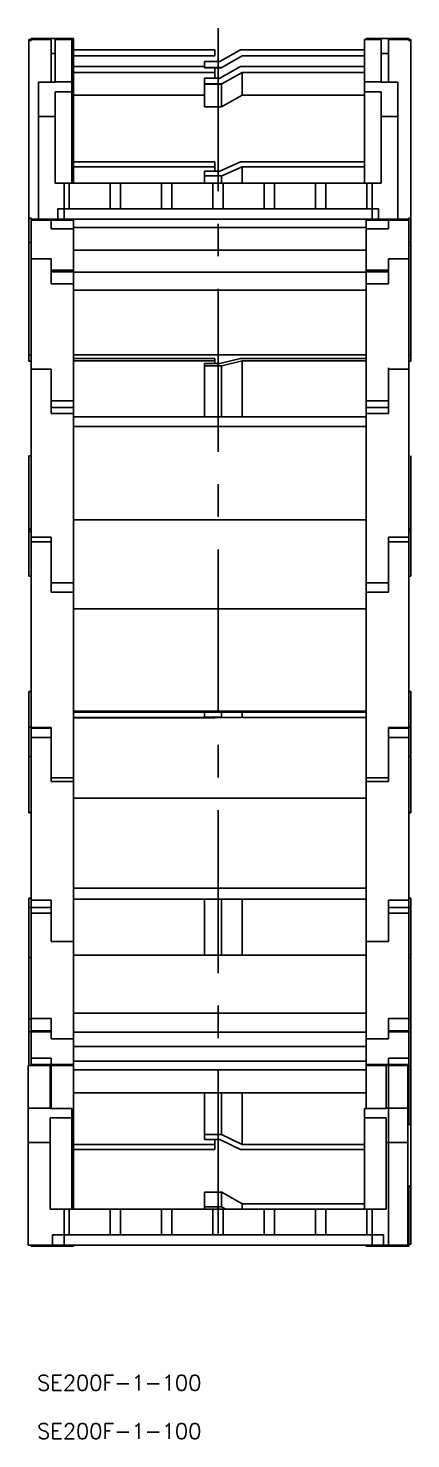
# Model space of a CAD drawing. Extents: x -174 to 585, y -373 to 74.
# Drawn here: x -174.3 to -99.8, y -372.5 to -97.6 of the extents above; entities that cross this region are included whole.
import ezdxf

# ---------------------------------------------------------------- set-up
doc = ezdxf.new("R2010")
doc.units = 0
doc.linetypes.add('CENTER', pattern=[50.8, 31.75, -6.35, 6.35, -6.35])
doc.layers.get('0').update_dxf_attribs({"linetype": 'CONTINUOUS'})
doc.layers.add('CENTER', color=1, linetype='CONTINUOUS')
doc.styles.get("Standard").update_dxf_attribs({"font": 'txt.shx', "height": 3, "bigfont": 'bigfont.shx'})

# ---------------------------------------------------------------- blocks, each defined once
blk = doc.blocks.new('*U2')
at = {"color": 7, "linetype": 'CONTINUOUS'}
blk.add_text('SE200F-1-100', height=3, dxfattribs=at).set_placement((-172.6, -372.54))
blk = doc.blocks.new('*U3')
at = {"color": 7, "linetype": 'CONTINUOUS'}
blk.add_text('SE200F-1-100', height=3, dxfattribs=at).set_placement((-172.6, -363.12))

msp = doc.modelspace()

# ---------------------------------------------------------------- linework, layer by layer
at = {"color": 7, "linetype": 'CONTINUOUS'}
for p, q in [((-173.78, -99.8), (-174.18, -99.8)), ((-174.18, -99.98), (-174.18, -99.8)), ((-174.18, -134.62), (-174.18, -99.98)), ((-173.78, -99.98), (-174.18, -99.98)), ((-173.78, -99.6), (-169.83, -99.6)), ((-173.78, -99.6), (-173.78, -99.8)), ((-173.78, -99.8), (-169.83, -99.8)), ((-173.78, -99.8), (-173.78, -99.98)), ((-169.83, -99.6), (-165.48, -99.6)), ((-169.83, -99.8), (-169.83, -99.6)), ((-169.83, -101.95), (-169.83, -99.8)), ((-169.08, -99.8), (-169.08, -108.07)), ((-165.83, -99.8), (-169.08, -99.8)), ((-165.83, -108.07), (-165.83, -99.8)), ((-165.48, -99.6), (-165.48, -102.56)), ((-108.83, -99.8), (-108.83, -108.07)), ((-105.58, -99.8), (-108.83, -99.8)), ((-108.48, -99.6), (-104.13, -99.6)), ((-108.48, -99.8), (-108.48, -99.6)), ((-105.58, -108.07), (-105.58, -99.8)), ((-104.13, -99.6), (-100.18, -99.6)), ((-104.13, -99.6), (-104.13, -99.8)), ((-104.13, -99.8), (-100.18, -99.8)), ((-104.13, -99.8), (-104.13, -101.95)), ((-100.18, -99.8), (-100.18, -99.6)), ((-99.78, -99.8), (-100.18, -99.8)), ((-100.18, -99.98), (-100.18, -99.8)), ((-100.18, -99.98), (-100.18, -99.8)), ((-100.18, -99.98), (-100.18, -99.8)), ((-99.78, -99.98), (-100.18, -99.98)), ((-99.78, -133.64), (-99.78, -99.8)), ((-99.78, -133.64), (-99.78, -99.8)), ((-99.78, -134.62), (-99.78, -99.98)), ((-169.83, -108.14), (-169.83, -101.95)), ((-169.83, -101.95), (-169.83, -101.95)), ((-169.08, -102.56), (-169.83, -102.56)), ((-165.48, -102.56), (-165.83, -102.56)), ((-137.98, -101.8), (-165.48, -101.8)), ((-165.48, -102.56), (-165.48, -127.84)), ((-165.48, -103), (-137.98, -103)), ((-139.98, -104.11), (-136.98, -104.11)), ((-139.98, -105.29), (-139.98, -104.11)), ((-137.98, -103), (-137.98, -101.8)), ((-136.98, -104.11), (-132.98, -101.8)), ((-132.66, -103), (-136.62, -105.29)), ((-132.98, -101.8), (-108.83, -101.8)), ((-108.83, -103), (-132.66, -103)), ((-104.14, -102.56), (-105.58, -102.56)), ((-104.14, -101.95), (-104.14, -108.14)), ((-104.13, -101.95), (-104.14, -101.95)), ((-139.98, -105.06), (-165.48, -105.06)), ((-165.48, -106.23), (-137.98, -106.23)), ((-139.98, -105.29), (-136.62, -105.29)), ((-139.98, -105.31), (-139.98, -105.29)), ((-136.66, -105.31), (-139.98, -105.31)), ((-137.98, -106.23), (-137.98, -105.31)), ((-137.98, -106.23), (-137.98, -107.32)), ((-136.98, -107.32), (-132.98, -105.06)), ((-136.62, -105.29), (-136.66, -105.31)), ((-132.66, -106.23), (-136.62, -108.46)), ((-132.98, -105.06), (-108.83, -105.06)), ((-108.83, -106.23), (-132.66, -106.23)), ((-132.66, -110.66), (-132.66, -106.23)), ((-169.08, -108.14), (-172.33, -108.14)), ((-172.33, -114.8), (-172.33, -108.14)), ((-165.83, -108.07), (-169.08, -108.07)), ((-169.08, -108.07), (-169.08, -108.14)), ((-165.83, -109.98), (-165.83, -108.07)), ((-139.98, -107.32), (-136.98, -107.32)), ((-139.98, -108.46), (-139.98, -107.32)), ((-139.98, -108.46), (-136.62, -108.46)), ((-139.98, -108.49), (-139.98, -108.46)), ((-139.98, -108.49), (-139.98, -108.46)), ((-136.66, -108.49), (-139.98, -108.49)), ((-139.98, -112.91), (-139.98, -108.49)), ((-136.66, -112.91), (-136.66, -108.49)), ((-136.66, -108.49), (-136.66, -108.49)), ((-136.66, -108.49), (-136.66, -108.49)), ((-136.66, -108.49), (-136.66, -108.49)), ((-136.65, -108.49), (-136.66, -108.49)), ((-136.66, -108.49), (-136.66, -108.49)), ((-136.66, -108.49), (-136.66, -108.49)), ((-136.66, -108.49), (-136.66, -108.49)), ((-136.65, -108.49), (-136.66, -108.49)), ((-136.65, -108.48), (-136.65, -108.49)), ((-136.65, -108.48), (-136.65, -108.48)), ((-136.65, -108.48), (-136.65, -108.48)), ((-136.65, -108.48), (-136.65, -108.48)), ((-136.65, -108.48), (-136.65, -108.48)), ((-136.65, -108.48), (-136.65, -108.48)), ((-136.64, -108.48), (-136.65, -108.48)), ((-136.65, -108.48), (-136.65, -108.49)), ((-136.65, -108.48), (-136.65, -108.48)), ((-136.65, -108.48), (-136.65, -108.48)), ((-136.65, -108.48), (-136.65, -108.48)), ((-136.65, -108.48), (-136.65, -108.48)), ((-136.65, -108.48), (-136.65, -108.48)), ((-136.64, -108.48), (-136.65, -108.48)), ((-136.65, -108.49), (-136.65, -108.49)), ((-136.65, -108.49), (-136.65, -108.49)), ((-136.65, -108.49), (-136.65, -108.49)), ((-136.65, -108.49), (-136.65, -108.49)), ((-136.64, -108.47), (-136.64, -108.48)), ((-136.64, -108.47), (-136.64, -108.47)), ((-136.63, -108.47), (-136.64, -108.47)), ((-136.64, -108.47), (-136.64, -108.48)), ((-136.64, -108.47), (-136.64, -108.47)), ((-136.63, -108.47), (-136.64, -108.47)), ((-136.64, -108.48), (-136.64, -108.48)), ((-136.64, -108.48), (-136.64, -108.48)), ((-136.64, -108.48), (-136.64, -108.48)), ((-136.64, -108.48), (-136.64, -108.48)), ((-136.64, -108.48), (-136.64, -108.48)), ((-136.64, -108.48), (-136.64, -108.48)), ((-136.64, -108.48), (-136.64, -108.48)), ((-136.64, -108.48), (-136.64, -108.48)), ((-136.64, -108.48), (-136.64, -108.48)), ((-136.64, -108.48), (-136.64, -108.48)), ((-136.64, -108.48), (-136.64, -108.48)), ((-136.64, -108.48), (-136.64, -108.48)), ((-136.64, -108.48), (-136.64, -108.48)), ((-136.64, -108.48), (-136.64, -108.48)), ((-136.63, -108.47), (-136.63, -108.47)), ((-136.63, -108.47), (-136.63, -108.47)), ((-136.63, -108.47), (-136.63, -108.47)), ((-136.63, -108.47), (-136.63, -108.47)), ((-136.63, -108.47), (-136.63, -108.47)), ((-136.63, -108.47), (-136.63, -108.47)), ((-136.63, -108.47), (-136.63, -108.47)), ((-136.63, -108.47), (-136.63, -108.47)), ((-136.62, -108.47), (-136.63, -108.47)), ((-136.63, -108.47), (-136.63, -108.47)), ((-136.63, -108.47), (-136.63, -108.47)), ((-136.63, -108.47), (-136.63, -108.47)), ((-136.63, -108.47), (-136.63, -108.47)), ((-136.63, -108.47), (-136.63, -108.47)), ((-136.63, -108.47), (-136.63, -108.47)), ((-136.63, -108.47), (-136.63, -108.47)), ((-136.63, -108.47), (-136.63, -108.47)), ((-136.62, -108.47), (-136.63, -108.47)), ((-136.62, -108.46), (-136.62, -108.47)), ((-136.62, -108.46), (-136.62, -108.47)), ((-136.62, -108.47), (-136.62, -108.47)), ((-136.62, -108.47), (-136.62, -108.47)), ((-136.62, -108.47), (-136.62, -108.47)), ((-136.62, -108.47), (-136.62, -108.47)), ((-105.58, -108.07), (-108.83, -108.07)), ((-108.83, -108.07), (-108.83, -109.98)), ((-105.58, -108.14), (-105.58, -108.07)), ((-102.33, -108.14), (-105.58, -108.14)), ((-102.33, -114.8), (-102.33, -108.14)), ((-169.08, -109.98), (-165.83, -109.98)), ((-169.08, -114.8), (-169.08, -109.98)), ((-165.83, -109.98), (-165.83, -127.8)), ((-139.98, -110.66), (-165.48, -110.66)), ((-136.66, -112.91), (-132.66, -110.66)), ((-132.66, -110.66), (-108.83, -110.66)), ((-108.83, -109.98), (-105.58, -109.98)), ((-108.83, -127.8), (-108.83, -109.98)), ((-105.58, -109.98), (-105.58, -114.8)), ((-172.33, -114.8), (-169.08, -114.8)), ((-172.33, -134.8), (-172.33, -114.8)), ((-169.08, -127.8), (-169.08, -114.8)), ((-139.98, -112.91), (-136.66, -112.91)), ((-105.58, -114.8), (-105.58, -127.8)), ((-105.58, -114.8), (-102.33, -114.8)), ((-102.33, -134.8), (-102.33, -114.8)), ((-137.98, -123.66), (-165.48, -123.66)), ((-137.98, -124.59), (-137.98, -123.66)), ((-136.98, -125.45), (-132.98, -123.66)), ((-132.98, -123.66), (-108.83, -123.66)), ((-165.48, -124.59), (-137.98, -124.59)), ((-139.98, -125.45), (-136.98, -125.45)), ((-139.98, -126.36), (-139.98, -125.45)), ((-139.98, -126.36), (-136.62, -126.36)), ((-139.98, -126.39), (-139.98, -126.36)), ((-136.66, -126.39), (-139.98, -126.39)), ((-139.98, -127.8), (-139.98, -126.39)), ((-137.98, -124.59), (-137.98, -125.45)), ((-136.66, -127.8), (-136.66, -126.39)), ((-136.66, -126.39), (-136.66, -126.39)), ((-136.66, -126.39), (-136.66, -126.39)), ((-136.66, -126.39), (-136.66, -126.39)), ((-136.65, -126.39), (-136.66, -126.39)), ((-136.66, -126.39), (-136.66, -126.39)), ((-136.66, -126.39), (-136.66, -126.39)), ((-136.66, -126.39), (-136.66, -126.39)), ((-136.65, -126.39), (-136.66, -126.39)), ((-136.65, -126.38), (-136.65, -126.39)), ((-136.65, -126.38), (-136.65, -126.38)), ((-136.65, -126.38), (-136.65, -126.38)), ((-136.65, -126.38), (-136.65, -126.38)), ((-136.64, -126.38), (-136.65, -126.38)), ((-136.65, -126.38), (-136.65, -126.39)), ((-136.65, -126.38), (-136.65, -126.38)), ((-136.65, -126.38), (-136.65, -126.38)), ((-136.65, -126.38), (-136.65, -126.38)), ((-136.64, -126.38), (-136.65, -126.38)), ((-136.65, -126.39), (-136.65, -126.39)), ((-136.65, -126.39), (-136.65, -126.39)), ((-136.65, -126.39), (-136.65, -126.39)), ((-136.65, -126.39), (-136.65, -126.39)), ((-136.65, -126.39), (-136.65, -126.39)), ((-136.65, -126.39), (-136.65, -126.39)), ((-136.65, -126.39), (-136.65, -126.39)), ((-136.65, -126.39), (-136.65, -126.39)), ((-136.64, -126.37), (-136.64, -126.38)), ((-136.64, -126.37), (-136.64, -126.37)), ((-136.63, -126.37), (-136.64, -126.37)), ((-136.64, -126.37), (-136.64, -126.38)), ((-136.64, -126.37), (-136.64, -126.37)), ((-136.63, -126.37), (-136.64, -126.37)), ((-136.64, -126.38), (-136.64, -126.38)), ((-136.64, -126.38), (-136.64, -126.38)), ((-136.64, -126.38), (-136.64, -126.38)), ((-136.64, -126.38), (-136.64, -126.38)), ((-136.64, -126.38), (-136.64, -126.38)), ((-136.64, -126.38), (-136.64, -126.38)), ((-136.64, -126.38), (-136.64, -126.38)), ((-136.64, -126.38), (-136.64, -126.38)), ((-136.64, -126.38), (-136.64, -126.38)), ((-136.64, -126.38), (-136.64, -126.38)), ((-136.64, -126.38), (-136.64, -126.38)), ((-136.64, -126.38), (-136.64, -126.38)), ((-136.64, -126.38), (-136.64, -126.38)), ((-136.64, -126.38), (-136.64, -126.38)), ((-136.63, -126.37), (-136.63, -126.37)), ((-136.63, -126.37), (-136.63, -126.37)), ((-136.63, -126.37), (-136.63, -126.37)), ((-136.63, -126.37), (-136.63, -126.37)), ((-136.63, -126.37), (-136.63, -126.37)), ((-136.63, -126.37), (-136.63, -126.37)), ((-136.63, -126.37), (-136.63, -126.37)), ((-136.63, -126.37), (-136.63, -126.37)), ((-136.62, -126.37), (-136.63, -126.37)), ((-136.63, -126.37), (-136.63, -126.37)), ((-136.63, -126.37), (-136.63, -126.37)), ((-136.63, -126.37), (-136.63, -126.37)), ((-136.63, -126.37), (-136.63, -126.37)), ((-136.63, -126.37), (-136.63, -126.37)), ((-136.63, -126.37), (-136.63, -126.37)), ((-136.63, -126.37), (-136.63, -126.37)), ((-136.63, -126.37), (-136.63, -126.37)), ((-136.62, -126.37), (-136.63, -126.37)), ((-132.66, -124.59), (-136.62, -126.36)), ((-136.62, -126.36), (-136.62, -126.37)), ((-136.62, -126.36), (-136.62, -126.36)), ((-136.62, -126.36), (-136.62, -126.36)), ((-136.62, -126.36), (-136.62, -126.37)), ((-136.62, -126.36), (-136.62, -126.36)), ((-136.62, -126.36), (-136.62, -126.36)), ((-108.83, -124.59), (-132.66, -124.59)), ((-132.66, -127.8), (-132.66, -124.59)), ((-169.08, -127.8), (-167.33, -127.8)), ((-167.33, -132.8), (-167.33, -127.8)), ((-167.33, -127.8), (-166.33, -127.8)), ((-166.33, -127.8), (-158.33, -127.8)), ((-166.33, -127.8), (-166.33, -132.8)), ((-158.33, -127.8), (-156.33, -127.8)), ((-158.33, -132.8), (-158.33, -127.8)), ((-156.33, -127.8), (-148.33, -127.8)), ((-156.33, -127.8), (-156.33, -132.8)), ((-148.33, -127.8), (-146.33, -127.8)), ((-148.33, -132.8), (-148.33, -127.8)), ((-146.33, -127.8), (-138.33, -127.8)), ((-146.33, -127.8), (-146.33, -132.8)), ((-138.33, -127.8), (-136.33, -127.8)), ((-138.33, -132.8), (-138.33, -127.8)), ((-136.33, -127.8), (-128.33, -127.8)), ((-136.33, -127.8), (-136.33, -132.8)), ((-128.33, -127.8), (-126.33, -127.8)), ((-128.33, -132.8), (-128.33, -127.8)), ((-126.33, -127.8), (-118.33, -127.8)), ((-126.33, -127.8), (-126.33, -132.8)), ((-118.33, -127.8), (-116.33, -127.8)), ((-118.33, -132.8), (-118.33, -127.8)), ((-116.33, -127.8), (-108.33, -127.8)), ((-116.33, -127.8), (-116.33, -132.8)), ((-108.33, -127.8), (-107.33, -127.8)), ((-108.33, -132.8), (-108.33, -127.8)), ((-107.33, -127.8), (-105.58, -127.8)), ((-107.33, -127.8), (-107.33, -132.8)), ((-174.18, -139.35), (-174.18, -134.62)), ((-174.18, -139.35), (-174.18, -134.62)), ((-174.18, -134.62), (-173.78, -134.62)), ((-173.78, -134.62), (-173.78, -134.8)), ((-173.78, -134.62), (-173.78, -134.8)), ((-173.78, -134.62), (-173.78, -134.8)), ((-168.58, -134.8), (-168.58, -132.8)), ((-168.58, -132.8), (-167.33, -132.8)), ((-167.33, -134.8), (-167.33, -132.8)), ((-166.33, -132.8), (-167.33, -132.8)), ((-166.33, -132.8), (-158.33, -132.8)), ((-156.33, -132.8), (-158.33, -132.8)), ((-156.33, -132.8), (-148.33, -132.8)), ((-146.33, -132.8), (-148.33, -132.8)), ((-146.33, -132.8), (-138.33, -132.8)), ((-136.33, -132.8), (-138.33, -132.8)), ((-136.33, -132.8), (-128.33, -132.8)), ((-126.33, -132.8), (-128.33, -132.8)), ((-126.33, -132.8), (-118.33, -132.8)), ((-116.33, -132.8), (-118.33, -132.8)), ((-116.33, -132.8), (-108.33, -132.8)), ((-107.33, -132.8), (-108.33, -132.8)), ((-107.33, -134.8), (-107.33, -132.8)), ((-107.33, -132.8), (-106.08, -132.8)), ((-106.08, -132.8), (-106.08, -134.8)), ((-100.18, -134.62), (-99.78, -134.62)), ((-100.18, -134.8), (-100.18, -134.62)), ((-99.78, -139.35), (-99.78, -134.62)), ((-173.78, -134.8), (-172.33, -134.8)), ((-173.78, -134.8), (-173.78, -135)), ((-173.78, -135), (-169.83, -135)), ((-173.78, -135), (-173.78, -142.58)), ((-172.33, -134.8), (-168.58, -134.8)), ((-169.83, -136.73), (-169.83, -134.8)), ((-169.83, -135), (-169.83, -134.8)), ((-165.48, -135), (-169.83, -135)), ((-165.48, -136.73), (-169.83, -136.73)), ((-167.33, -134.8), (-168.58, -134.8)), ((-167.33, -134.8), (-107.33, -134.8)), ((-165.48, -134.8), (-165.48, -135)), ((-165.48, -135), (-165.48, -136.73)), ((-108.48, -136.46), (-165.48, -136.46)), ((-165.48, -144.75), (-165.48, -136.73)), ((-108.48, -135), (-108.48, -134.8)), ((-104.13, -135), (-108.48, -135)), ((-108.48, -136.73), (-108.48, -135)), ((-108.48, -136.73), (-108.48, -144.75)), ((-108.48, -145.1), (-108.48, -136.73)), ((-104.13, -136.73), (-108.48, -136.73)), ((-106.08, -134.8), (-107.33, -134.8)), ((-106.08, -134.8), (-102.33, -134.8)), ((-104.13, -134.8), (-104.13, -135)), ((-104.13, -135), (-100.18, -135)), ((-104.13, -135), (-104.13, -136.73)), ((-102.33, -134.8), (-100.18, -134.8)), ((-100.18, -135), (-100.18, -134.8)), ((-100.18, -142.58), (-100.18, -135)), ((-174.18, -161.35), (-174.18, -139.35)), ((-174.18, -139.35), (-173.78, -139.35)), ((-100.18, -139.35), (-99.78, -139.35)), ((-100.18, -141.07), (-100.18, -139.35)), ((-99.78, -161.35), (-99.78, -139.35)), ((-173.78, -142.58), (-173.78, -164.05)), ((-173.78, -142.58), (-169.83, -142.58)), ((-169.83, -142.58), (-169.83, -144.75)), ((-169.83, -147.4), (-169.83, -142.58)), ((-108.48, -140.89), (-165.48, -140.89)), ((-104.13, -144.75), (-104.13, -142.58)), ((-104.13, -142.58), (-104.13, -147.4)), ((-104.13, -142.58), (-100.18, -142.58)), ((-100.18, -141.22), (-100.18, -141.07)), ((-100.18, -164.05), (-100.18, -142.58)), ((-169.83, -144.75), (-165.48, -144.75)), ((-169.83, -144.75), (-169.83, -145.1)), ((-169.83, -144.99), (-165.48, -144.99)), ((-169.83, -145.1), (-165.48, -145.1)), ((-165.48, -144.99), (-165.48, -144.75)), ((-165.48, -144.99), (-165.48, -145.1)), ((-165.48, -145.1), (-165.48, -147.4)), ((-108.48, -145.15), (-165.48, -145.15)), ((-108.48, -144.75), (-104.13, -144.75)), ((-108.48, -144.75), (-108.48, -144.99)), ((-108.48, -144.99), (-104.14, -144.99)), ((-108.48, -145.1), (-104.14, -145.1)), ((-108.48, -147.4), (-108.48, -145.1)), ((-104.14, -145.1), (-104.14, -144.75)), ((-165.48, -147.4), (-169.83, -147.4)), ((-165.48, -170.23), (-165.48, -147.4)), ((-104.13, -147.4), (-108.48, -147.4)), ((-108.48, -147.4), (-108.48, -170.23)), ((-108.48, -148.64), (-165.48, -148.64)), ((-174.18, -162.5), (-174.18, -161.35)), ((-174.18, -162.5), (-174.18, -161.35)), ((-174.18, -161.35), (-173.78, -161.35)), ((-173.78, -161.35), (-173.78, -163.7)), ((-108.48, -161.26), (-165.48, -161.26)), ((-137.98, -161.97), (-165.48, -161.97)), ((-137.98, -162.46), (-137.98, -161.97)), ((-136.98, -162.92), (-132.98, -161.97)), ((-132.98, -161.97), (-108.48, -161.97)), ((-100.18, -163.7), (-100.18, -161.35)), ((-100.18, -161.35), (-99.78, -161.35)), ((-99.78, -161.35), (-99.78, -162.5)), ((-99.78, -161.35), (-99.78, -162.5)), ((-174.18, -162.5), (-173.78, -162.5)), ((-173.78, -163.7), (-173.78, -163.78)), ((-173.78, -164.05), (-169.83, -164.05)), ((-173.78, -164.05), (-173.78, -196.77)), ((-169.83, -172.71), (-169.83, -164.05)), ((-169.83, -164.05), (-169.83, -170.23)), ((-165.48, -162.46), (-137.98, -162.46)), ((-139.98, -162.92), (-136.98, -162.92)), ((-139.98, -163.4), (-139.98, -162.92)), ((-139.98, -163.4), (-136.62, -163.4)), ((-139.98, -163.43), (-139.98, -163.4)), ((-136.66, -163.43), (-139.98, -163.43)), ((-139.98, -173.37), (-139.98, -163.43)), ((-137.98, -162.46), (-137.98, -162.92)), ((-136.66, -173.37), (-136.66, -163.43)), ((-136.66, -163.43), (-136.66, -163.43)), ((-136.66, -163.43), (-136.66, -163.43)), ((-136.66, -163.43), (-136.66, -163.43)), ((-136.65, -163.43), (-136.66, -163.43)), ((-136.66, -163.43), (-136.66, -163.43)), ((-136.66, -163.43), (-136.66, -163.43)), ((-136.66, -163.43), (-136.66, -163.43)), ((-136.65, -163.43), (-136.66, -163.43)), ((-136.65, -163.42), (-136.65, -163.43)), ((-136.65, -163.42), (-136.65, -163.42)), ((-136.65, -163.42), (-136.65, -163.42)), ((-136.65, -163.42), (-136.65, -163.42)), ((-136.65, -163.42), (-136.65, -163.42)), ((-136.65, -163.42), (-136.65, -163.42)), ((-136.65, -163.42), (-136.65, -163.42)), ((-136.65, -163.42), (-136.65, -163.42)), ((-136.64, -163.42), (-136.65, -163.42)), ((-136.65, -163.42), (-136.65, -163.43)), ((-136.65, -163.42), (-136.65, -163.42)), ((-136.65, -163.42), (-136.65, -163.42)), ((-136.65, -163.42), (-136.65, -163.42)), ((-136.65, -163.42), (-136.65, -163.42)), ((-136.65, -163.42), (-136.65, -163.42)), ((-136.65, -163.42), (-136.65, -163.42)), ((-136.65, -163.42), (-136.65, -163.42)), ((-136.64, -163.42), (-136.65, -163.42)), ((-136.64, -163.41), (-136.64, -163.42)), ((-136.64, -163.41), (-136.64, -163.41)), ((-136.64, -163.41), (-136.64, -163.41)), ((-136.64, -163.41), (-136.64, -163.41)), ((-136.64, -163.41), (-136.64, -163.41)), ((-136.63, -163.41), (-136.64, -163.41)), ((-136.64, -163.41), (-136.64, -163.42)), ((-136.64, -163.41), (-136.64, -163.41)), ((-136.64, -163.41), (-136.64, -163.41)), ((-136.64, -163.41), (-136.64, -163.41)), ((-136.64, -163.41), (-136.64, -163.41)), ((-136.63, -163.41), (-136.64, -163.41)), ((-136.64, -163.42), (-136.64, -163.42)), ((-136.64, -163.42), (-136.64, -163.42)), ((-136.64, -163.42), (-136.64, -163.42)), ((-136.64, -163.42), (-136.64, -163.42)), ((-136.64, -163.42), (-136.64, -163.42)), ((-136.64, -163.42), (-136.64, -163.42)), ((-136.64, -163.42), (-136.64, -163.42)), ((-136.64, -163.42), (-136.64, -163.42)), ((-136.63, -163.4), (-136.63, -163.41)), ((-136.62, -163.4), (-136.63, -163.4)), ((-136.63, -163.4), (-136.63, -163.41)), ((-136.62, -163.4), (-136.63, -163.4)), ((-136.63, -163.41), (-136.63, -163.41)), ((-136.63, -163.41), (-136.63, -163.41)), ((-136.63, -163.41), (-136.63, -163.41)), ((-136.63, -163.41), (-136.63, -163.41)), ((-136.63, -163.41), (-136.63, -163.41)), ((-136.63, -163.41), (-136.63, -163.41)), ((-136.63, -163.41), (-136.63, -163.41)), ((-136.63, -163.41), (-136.63, -163.41)), ((-136.63, -163.41), (-136.63, -163.41)), ((-136.63, -163.41), (-136.63, -163.41)), ((-136.63, -163.41), (-136.63, -163.41)), ((-136.63, -163.41), (-136.63, -163.41)), ((-136.63, -163.41), (-136.63, -163.41)), ((-136.63, -163.41), (-136.63, -163.41)), ((-132.66, -162.46), (-136.62, -163.4)), ((-136.62, -163.4), (-136.62, -163.4)), ((-136.62, -163.4), (-136.62, -163.4)), ((-136.62, -163.4), (-136.62, -163.4)), ((-136.62, -163.4), (-136.62, -163.4)), ((-136.62, -163.4), (-136.62, -163.4)), ((-136.62, -163.4), (-136.62, -163.4)), ((-108.48, -162.46), (-132.66, -162.46)), ((-132.66, -173.37), (-132.66, -162.46)), ((-104.13, -163.78), (-104.13, -172.71)), ((-104.13, -164.05), (-100.18, -164.05)), ((-104.13, -170.23), (-104.13, -164.05)), ((-100.18, -162.5), (-99.78, -162.5)), ((-100.18, -163.78), (-100.18, -163.7)), ((-100.18, -196.77), (-100.18, -164.05)), ((-169.83, -170.23), (-165.48, -170.23)), ((-165.48, -171.5), (-165.48, -170.23)), ((-108.48, -170.23), (-104.13, -170.23)), ((-108.48, -170.23), (-108.48, -171.5)), ((-169.83, -171.5), (-165.48, -171.5)), ((-165.48, -172.71), (-169.83, -172.71)), ((-165.48, -171.5), (-165.48, -172.71)), ((-165.48, -205.71), (-165.48, -172.71)), ((-108.48, -171.5), (-104.14, -171.5)), ((-108.48, -172.71), (-108.48, -171.5)), ((-108.48, -172.71), (-108.48, -205.71)), ((-104.13, -172.71), (-108.48, -172.71)), ((-108.48, -173.37), (-165.48, -173.37)), ((-108.48, -175.22), (-165.48, -175.22)), ((-174.18, -195.23), (-174.18, -180.92)), ((-173.78, -180.92), (-174.18, -180.92)), ((-99.78, -195.23), (-99.78, -180.92)), ((-99.78, -195.23), (-99.78, -180.92)), ((-108.48, -193.45), (-165.48, -193.45)), ((-174.18, -204.42), (-174.18, -195.23)), ((-174.18, -204.42), (-174.18, -195.23)), ((-174.18, -195.23), (-173.78, -195.23)), ((-174.18, -195.71), (-174.18, -195.23)), ((-174.18, -195.71), (-173.78, -195.71)), ((-173.78, -196.77), (-169.83, -196.77)), ((-173.78, -196.77), (-173.78, -197.72)), ((-173.78, -197.71), (-173.78, -233.88)), ((-173.78, -197.71), (-169.83, -197.71)), ((-169.83, -196.77), (-169.83, -205.71)), ((-169.83, -207.51), (-169.83, -197.71)), ((-104.13, -196.77), (-100.18, -196.77)), ((-104.13, -205.71), (-104.13, -196.77)), ((-104.13, -197.71), (-100.18, -197.71)), ((-104.13, -197.71), (-104.13, -207.51)), ((-100.18, -195.23), (-99.78, -195.23)), ((-100.18, -195.71), (-99.78, -195.71)), ((-100.18, -197.72), (-100.18, -196.77)), ((-100.18, -233.88), (-100.18, -197.71)), ((-99.78, -195.23), (-99.78, -204.42)), ((-99.78, -195.23), (-99.78, -195.71)), ((-99.78, -195.71), (-99.78, -196.14)), ((-99.78, -196.14), (-99.78, -196.62)), ((-174.18, -204.42), (-173.78, -204.42)), ((-169.83, -205.71), (-165.48, -205.71)), ((-165.48, -207.51), (-165.48, -205.71)), ((-165.48, -207.51), (-165.48, -205.71)), ((-108.48, -205.71), (-104.13, -205.71)), ((-108.48, -205.71), (-108.48, -207.51)), ((-100.18, -204.42), (-99.78, -204.42)), ((-165.48, -207.51), (-169.83, -207.51)), ((-165.48, -243.68), (-165.48, -207.51)), ((-108.48, -207.51), (-108.48, -243.68)), ((-104.13, -207.51), (-108.48, -207.51)), ((-108.48, -210.74), (-165.48, -210.74)), ((-174.18, -233.83), (-174.18, -226.88)), ((-174.18, -226.88), (-173.78, -226.88)), ((-100.18, -226.88), (-99.78, -226.88)), ((-99.78, -233.83), (-99.78, -226.88)), ((-108.48, -230.73), (-165.48, -230.73)), ((-108.48, -230.91), (-165.48, -230.91)), ((-139.98, -231.87), (-139.98, -230.91)), ((-136.66, -231.87), (-136.66, -230.91)), ((-132.66, -231.97), (-132.66, -230.91)), ((-137.98, -231.97), (-165.48, -231.97)), ((-165.48, -232.01), (-137.98, -232.01)), ((-139.98, -231.87), (-136.66, -231.87)), ((-139.98, -231.92), (-139.98, -231.87)), ((-136.98, -231.92), (-139.98, -231.92)), ((-137.98, -231.92), (-137.98, -231.97)), ((-137.98, -232.01), (-137.98, -231.97)), ((-132.98, -232.01), (-136.98, -231.92)), ((-136.66, -231.87), (-132.66, -231.97)), ((-132.66, -231.97), (-108.48, -231.97)), ((-174.18, -239.56), (-174.18, -233.83)), ((-174.18, -233.83), (-173.78, -233.83)), ((-173.78, -233.88), (-169.83, -233.88)), ((-173.78, -233.88), (-173.78, -234)), ((-173.78, -234), (-169.83, -234)), ((-173.78, -234), (-173.78, -235.83)), ((-173.78, -235.83), (-169.83, -235.83)), ((-173.78, -235.83), (-173.78, -267.53)), ((-169.83, -233.88), (-169.83, -243.68)), ((-169.83, -244.42), (-169.83, -235.83)), ((-104.13, -233.88), (-100.18, -233.88)), ((-104.13, -243.68), (-104.13, -233.88)), ((-100.18, -234), (-104.13, -234)), ((-104.13, -235.83), (-100.18, -235.83)), ((-104.13, -235.83), (-104.13, -244.42)), ((-100.18, -233.83), (-99.78, -233.83)), ((-100.18, -234), (-100.18, -233.88)), ((-100.18, -235.83), (-100.18, -234)), ((-100.18, -267.53), (-100.18, -235.83)), ((-99.78, -233.83), (-99.78, -239.56)), ((-174.18, -250.38), (-174.18, -238.38)), ((-99.78, -238.38), (-99.78, -250.38)), ((-174.18, -244.83), (-174.18, -239.56)), ((-174.18, -239.56), (-173.78, -239.56)), ((-100.18, -239.56), (-99.78, -239.56)), ((-169.83, -243.68), (-165.48, -243.68)), ((-169.83, -243.68), (-165.48, -243.68)), ((-165.48, -244.42), (-169.83, -244.42)), ((-165.48, -244.42), (-165.48, -243.68)), ((-165.48, -243.68), (-165.48, -243.68)), ((-165.48, -244.42), (-165.48, -243.68)), ((-165.48, -275.63), (-165.48, -244.42)), ((-108.48, -243.68), (-104.13, -243.68)), ((-108.48, -243.68), (-104.13, -243.68)), ((-108.48, -243.68), (-108.48, -243.68)), ((-108.48, -243.68), (-108.48, -244.42)), ((-108.48, -243.68), (-108.48, -244.42)), ((-108.48, -244.42), (-108.48, -275.63)), ((-104.13, -244.42), (-108.48, -244.42)), ((-108.48, -247.7), (-165.48, -247.7)), ((-174.18, -250.56), (-174.18, -250.38)), ((-174.18, -250.38), (-173.78, -250.38)), ((-174.18, -250.38), (-174.18, -250.38)), ((-173.78, -250.56), (-174.18, -250.56)), ((-100.18, -250.38), (-99.78, -250.38)), ((-99.78, -250.56), (-100.18, -250.56)), ((-99.78, -250.38), (-99.78, -250.56)), ((-99.78, -250.38), (-99.78, -250.38)), ((-108.48, -265.21), (-165.48, -265.21)), ((-174.18, -268.97), (-174.18, -267.16)), ((-174.18, -268.97), (-174.18, -267.16)), ((-173.78, -267.16), (-174.18, -267.16)), ((-174.18, -278.75), (-174.18, -268.97)), ((-174.18, -268.97), (-173.78, -268.97)), ((-173.78, -267.53), (-169.83, -267.53)), ((-173.78, -267.53), (-173.78, -268.96)), ((-173.78, -268.96), (-169.83, -268.96)), ((-173.78, -268.97), (-173.78, -270.08)), ((-169.83, -267.53), (-169.83, -275.63)), ((-108.48, -267.39), (-165.48, -267.39)), ((-139.98, -278.27), (-139.98, -267.39)), ((-136.66, -278.27), (-136.66, -267.39)), ((-132.66, -278.27), (-132.66, -267.39)), ((-104.13, -267.53), (-100.18, -267.53)), ((-104.13, -275.63), (-104.13, -267.53)), ((-100.18, -268.96), (-104.13, -268.96)), ((-100.18, -267.16), (-99.78, -267.16)), ((-100.18, -268.96), (-100.18, -267.53)), ((-100.18, -268.97), (-99.78, -268.97)), ((-100.18, -270.08), (-100.18, -268.97)), ((-99.78, -268.97), (-99.78, -267.16)), ((-99.78, -268.97), (-99.78, -267.16)), ((-99.78, -268.97), (-99.78, -278.75)), ((-173.78, -270.08), (-169.83, -270.08)), ((-173.78, -270.08), (-173.78, -290.59)), ((-169.83, -275.63), (-169.83, -270.08)), ((-104.13, -270.08), (-100.18, -270.08)), ((-104.13, -270.08), (-104.13, -275.63)), ((-100.18, -290.59), (-100.18, -270.08)), ((-165.48, -275.63), (-169.83, -275.63)), ((-165.48, -294.61), (-165.48, -275.63)), ((-108.48, -275.63), (-108.48, -294.61)), ((-104.13, -275.63), (-108.48, -275.63)), ((-108.48, -276.11), (-108.48, -276.21)), ((-108.48, -276.21), (-108.48, -296.31)), ((-174.18, -289.92), (-174.18, -278.66)), ((-174.18, -289.92), (-174.18, -278.66)), ((-174.18, -287.74), (-174.18, -278.75)), ((-174.18, -278.75), (-173.78, -278.75)), ((-108.48, -278.27), (-165.48, -278.27)), ((-100.18, -278.75), (-99.78, -278.75)), ((-99.78, -278.66), (-99.78, -289.92)), ((-99.78, -278.66), (-99.78, -289.92)), ((-99.78, -278.75), (-99.78, -287.74)), ((-174.18, -297.52), (-174.18, -289.92)), ((-174.18, -290.66), (-174.18, -289.92)), ((-174.18, -290.66), (-174.18, -289.92)), ((-174.18, -290.66), (-173.78, -290.66)), ((-173.78, -290.59), (-173.78, -293.03)), ((-173.78, -290.59), (-169.83, -290.59)), ((-169.83, -290.59), (-169.83, -294.61)), ((-108.48, -289.6), (-165.48, -289.6)), ((-104.13, -294.61), (-104.13, -290.59)), ((-104.13, -290.59), (-100.18, -290.59)), ((-100.18, -293.03), (-100.18, -290.59)), ((-100.18, -290.66), (-99.78, -290.66)), ((-99.78, -289.92), (-99.78, -290.66)), ((-99.78, -289.92), (-99.78, -290.66)), ((-99.78, -290.66), (-99.78, -293.23)), ((-174.18, -299.8), (-174.18, -293.23)), ((-174.18, -293.23), (-173.78, -293.23)), ((-173.78, -293.03), (-169.83, -293.03)), ((-173.78, -293.03), (-173.78, -299.77)), ((-173.78, -293.21), (-169.83, -293.21)), ((-173.78, -293.21), (-173.78, -298.38)), ((-169.83, -294.61), (-169.83, -293.21)), ((-108.48, -293.31), (-165.48, -293.31)), ((-100.18, -293.03), (-104.13, -293.03)), ((-104.13, -293.21), (-100.18, -293.21)), ((-104.13, -293.21), (-104.13, -294.61)), ((-100.18, -299.6), (-100.18, -293.03)), ((-100.18, -293.21), (-100.18, -293.03)), ((-100.18, -298.38), (-100.18, -293.21)), ((-100.18, -293.23), (-99.78, -293.23)), ((-99.78, -293.23), (-99.78, -299.98)), ((-169.83, -294.34), (-169.83, -294.61)), ((-169.83, -294.35), (-169.83, -294.61)), ((-165.48, -294.61), (-169.83, -294.61)), ((-165.48, -299.78), (-165.48, -294.61)), ((-108.48, -296.06), (-165.48, -296.06)), ((-104.13, -294.61), (-108.48, -294.61)), ((-108.48, -294.61), (-108.48, -299.6)), ((-173.78, -298.38), (-169.83, -298.38)), ((-173.78, -298.38), (-173.78, -299.6)), ((-173.78, -299.6), (-169.83, -299.6)), ((-173.78, -299.6), (-173.78, -299.8)), ((-169.83, -298.38), (-169.83, -299.6)), ((-169.83, -299.57), (-169.83, -299.8)), ((-169.83, -299.6), (-165.48, -299.6)), ((-169.83, -299.6), (-169.83, -299.8)), ((-108.48, -298.91), (-165.48, -298.91)), ((-165.48, -299.8), (-165.48, -299.6)), ((-108.48, -299.6), (-104.13, -299.6)), ((-108.48, -299.6), (-108.48, -299.8)), ((-104.13, -298.38), (-100.18, -298.38)), ((-104.13, -299.78), (-104.13, -298.38)), ((-104.13, -299.6), (-100.18, -299.6)), ((-104.13, -299.8), (-104.13, -299.6)), ((-100.18, -299.6), (-100.18, -298.38)), ((-100.18, -302.56), (-100.18, -299.6)), ((-170.08, -299.8), (-174.33, -299.8)), ((-174.33, -308.07), (-174.33, -299.8)), ((-170.08, -308.07), (-170.08, -299.8)), ((-169.83, -299.8), (-165.48, -299.8)), ((-169.83, -299.8), (-169.83, -308.14)), ((-165.48, -327.84), (-165.48, -299.8)), ((-165.48, -327.8), (-165.48, -299.8)), ((-108.48, -300.6), (-165.48, -300.6)), ((-108.48, -299.8), (-104.13, -299.8)), ((-108.48, -299.8), (-108.48, -308.12)), ((-108.48, -299.8), (-108.48, -308.14)), ((-104.58, -299.8), (-104.58, -308.07)), ((-100.33, -299.8), (-104.13, -299.8)), ((-104.13, -334.76), (-104.13, -299.8)), ((-100.33, -299.8), (-100.33, -308.07)), ((-100.18, -299.98), (-99.78, -299.98)), ((-99.78, -299.98), (-99.78, -311.3)), ((-170.08, -302.56), (-169.83, -302.56)), ((-108.48, -305.1), (-165.48, -305.1)), ((-139.98, -313.24), (-139.98, -305.1)), ((-136.66, -313.24), (-136.66, -305.1)), ((-132.66, -315.15), (-132.66, -305.1)), ((-100.18, -302.56), (-100.33, -302.56)), ((-100.18, -311.3), (-100.18, -302.56)), ((-170.08, -308.07), (-174.33, -308.07)), ((-174.33, -314.8), (-174.33, -308.07)), ((-170.08, -308.14), (-170.08, -308.07)), ((-165.83, -308.14), (-170.08, -308.14)), ((-170.08, -309.98), (-165.83, -309.98)), ((-170.08, -314.8), (-170.08, -309.98)), ((-165.83, -309.98), (-165.83, -308.14)), ((-165.83, -309.98), (-165.83, -327.8)), ((-104.58, -308.14), (-108.83, -308.14)), ((-108.83, -308.14), (-108.83, -309.98)), ((-108.83, -327.8), (-108.83, -309.98)), ((-108.83, -309.98), (-104.58, -309.98)), ((-100.33, -308.07), (-104.58, -308.07)), ((-104.58, -308.07), (-104.58, -308.14)), ((-104.58, -309.98), (-104.58, -314.8)), ((-100.33, -314.8), (-100.33, -308.07)), ((-139.98, -313.24), (-136.66, -313.24)), ((-139.98, -314.23), (-139.98, -313.24)), ((-136.66, -313.24), (-132.66, -315.15)), ((-99.78, -311.3), (-100.33, -311.3)), ((-99.78, -311.3), (-99.78, -317.3)), ((-99.78, -311.3), (-99.78, -317.3)), ((-99.78, -311.3), (-99.78, -317.3)), ((-174.33, -314.8), (-170.08, -314.8)), ((-174.33, -334.8), (-174.33, -314.8)), ((-170.08, -327.8), (-170.08, -314.8)), ((-137.98, -315.15), (-165.48, -315.15)), ((-165.48, -316.13), (-137.98, -316.13)), ((-136.98, -314.23), (-139.98, -314.23)), ((-137.98, -314.23), (-137.98, -315.15)), ((-137.98, -316.13), (-137.98, -315.15)), ((-132.98, -316.13), (-136.98, -314.23)), ((-108.83, -316.13), (-132.98, -316.13)), ((-132.66, -315.15), (-108.83, -315.15)), ((-104.58, -314.8), (-100.33, -314.8)), ((-104.58, -314.8), (-104.58, -327.8)), ((-100.33, -334.8), (-100.33, -314.8)), ((-99.78, -317.3), (-99.78, -323.3)), ((-99.78, -317.3), (-99.78, -323.3)), ((-100.33, -323.3), (-99.78, -323.3)), ((-100.18, -332.04), (-100.18, -323.3)), ((-99.78, -323.3), (-99.78, -334.62)), ((-99.78, -323.3), (-99.78, -334.62)), ((-99.78, -323.3), (-99.78, -334.62)), ((-136.66, -324.46), (-139.98, -324.46)), ((-139.98, -327.31), (-139.98, -324.46)), ((-136.66, -327.31), (-136.66, -324.46)), ((-136.66, -324.46), (-136.66, -324.46)), ((-136.66, -324.46), (-136.66, -324.46)), ((-136.66, -324.46), (-136.66, -324.46)), ((-136.65, -324.46), (-136.66, -324.46)), ((-136.66, -324.46), (-136.66, -324.46)), ((-136.66, -324.46), (-136.66, -324.46)), ((-136.66, -324.46), (-136.66, -324.46)), ((-136.65, -324.46), (-136.66, -324.46)), ((-136.65, -324.46), (-136.65, -324.46)), ((-136.65, -324.46), (-136.65, -324.46)), ((-136.65, -324.46), (-136.65, -324.46)), ((-136.65, -324.46), (-136.65, -324.46)), ((-136.65, -324.46), (-136.65, -324.46)), ((-136.65, -324.46), (-136.65, -324.46)), ((-136.65, -324.46), (-136.65, -324.46)), ((-136.65, -324.46), (-136.65, -324.46)), ((-136.64, -324.46), (-136.65, -324.46)), ((-136.65, -324.46), (-136.65, -324.46)), ((-136.65, -324.46), (-136.65, -324.46)), ((-136.65, -324.46), (-136.65, -324.46)), ((-136.65, -324.46), (-136.65, -324.46)), ((-136.65, -324.46), (-136.65, -324.46)), ((-136.65, -324.46), (-136.65, -324.46)), ((-136.65, -324.46), (-136.65, -324.46)), ((-136.65, -324.46), (-136.65, -324.46)), ((-136.64, -324.46), (-136.65, -324.46)), ((-136.64, -324.46), (-136.64, -324.46)), ((-136.64, -324.47), (-136.64, -324.46)), ((-136.64, -324.46), (-136.64, -324.46)), ((-136.64, -324.47), (-136.64, -324.46)), ((-136.64, -324.47), (-136.64, -324.47)), ((-136.64, -324.47), (-136.64, -324.47)), ((-136.64, -324.47), (-136.64, -324.47)), ((-136.64, -324.47), (-136.64, -324.47)), ((-136.64, -324.47), (-136.64, -324.47)), ((-136.64, -324.47), (-136.64, -324.47)), ((-136.64, -324.47), (-136.64, -324.47)), ((-136.63, -324.47), (-136.64, -324.47)), ((-136.64, -324.47), (-136.64, -324.47)), ((-136.64, -324.47), (-136.64, -324.47)), ((-136.64, -324.47), (-136.64, -324.47)), ((-136.64, -324.47), (-136.64, -324.47)), ((-136.64, -324.47), (-136.64, -324.47)), ((-136.64, -324.47), (-136.64, -324.47)), ((-136.64, -324.47), (-136.64, -324.47)), ((-136.63, -324.47), (-136.64, -324.47)), ((-136.63, -324.47), (-136.63, -324.47)), ((-136.63, -324.47), (-136.63, -324.47)), ((-136.63, -324.47), (-136.63, -324.47)), ((-136.63, -324.47), (-136.63, -324.47)), ((-136.63, -324.47), (-136.63, -324.47)), ((-136.63, -324.47), (-136.63, -324.47)), ((-136.63, -324.47), (-136.63, -324.47)), ((-136.63, -324.47), (-136.63, -324.47)), ((-136.62, -324.47), (-136.63, -324.47)), ((-136.63, -324.47), (-136.63, -324.47)), ((-136.63, -324.47), (-136.63, -324.47)), ((-136.63, -324.47), (-136.63, -324.47)), ((-136.63, -324.47), (-136.63, -324.47)), ((-136.63, -324.47), (-136.63, -324.47)), ((-136.63, -324.47), (-136.63, -324.47)), ((-136.63, -324.47), (-136.63, -324.47)), ((-136.63, -324.47), (-136.63, -324.47)), ((-136.62, -324.47), (-136.63, -324.47)), ((-136.62, -324.47), (-136.62, -324.47)), ((-136.62, -324.48), (-136.62, -324.47)), ((-136.62, -324.47), (-136.62, -324.47)), ((-136.62, -324.48), (-136.62, -324.47)), ((-132.66, -326.74), (-136.62, -324.48)), ((-136.62, -324.48), (-136.62, -324.48)), ((-136.62, -324.48), (-136.62, -324.48)), ((-108.83, -326.74), (-132.66, -326.74)), ((-132.66, -327.8), (-132.66, -326.74)), ((-170.08, -327.8), (-167.33, -327.8)), ((-167.33, -332.8), (-167.33, -327.8)), ((-167.33, -327.8), (-166.33, -327.8)), ((-166.33, -327.8), (-158.33, -327.8)), ((-166.33, -327.8), (-166.33, -332.8)), ((-158.33, -327.8), (-156.33, -327.8)), ((-158.33, -332.8), (-158.33, -327.8)), ((-156.33, -327.8), (-148.33, -327.8)), ((-156.33, -327.8), (-156.33, -332.8)), ((-148.33, -327.8), (-146.33, -327.8)), ((-148.33, -332.8), (-148.33, -327.8)), ((-146.33, -327.8), (-138.33, -327.8)), ((-146.33, -327.8), (-146.33, -332.8)), ((-139.98, -327.31), (-136.66, -327.31)), ((-139.98, -327.8), (-139.98, -327.31)), ((-138.33, -327.8), (-136.33, -327.8)), ((-138.33, -332.8), (-138.33, -327.8)), ((-136.66, -327.31), (-135.8, -327.8)), ((-136.33, -327.8), (-128.33, -327.8)), ((-136.33, -327.8), (-136.33, -332.8)), ((-128.33, -327.8), (-126.33, -327.8)), ((-128.33, -332.8), (-128.33, -327.8)), ((-126.33, -327.8), (-118.33, -327.8)), ((-126.33, -327.8), (-126.33, -332.8)), ((-118.33, -327.8), (-116.33, -327.8)), ((-118.33, -332.8), (-118.33, -327.8)), ((-116.33, -327.8), (-108.33, -327.8)), ((-116.33, -327.8), (-116.33, -332.8)), ((-108.33, -327.8), (-107.33, -327.8)), ((-108.33, -332.8), (-108.33, -327.8)), ((-107.33, -327.8), (-104.58, -327.8)), ((-107.33, -327.8), (-107.33, -332.8)), ((-100.33, -332.04), (-100.18, -332.04)), ((-100.18, -335), (-100.18, -332.04)), ((-174.33, -334.8), (-169.58, -334.8)), ((-173.78, -334.8), (-173.78, -335)), ((-169.83, -335), (-173.78, -335)), ((-169.83, -334.8), (-169.83, -335)), ((-169.83, -335), (-165.48, -335)), ((-169.58, -332.8), (-167.33, -332.8)), ((-169.58, -334.8), (-169.58, -332.8)), ((-167.33, -334.8), (-169.58, -334.8)), ((-166.33, -332.8), (-167.33, -332.8)), ((-167.33, -334.8), (-167.33, -332.8)), ((-167.33, -334.8), (-107.33, -334.8)), ((-166.33, -332.8), (-158.33, -332.8)), ((-165.48, -335), (-165.48, -334.8)), ((-156.33, -332.8), (-158.33, -332.8)), ((-156.33, -332.8), (-148.33, -332.8)), ((-146.33, -332.8), (-148.33, -332.8)), ((-146.33, -332.8), (-138.33, -332.8)), ((-136.33, -332.8), (-138.33, -332.8)), ((-136.33, -332.8), (-128.33, -332.8)), ((-126.33, -332.8), (-128.33, -332.8)), ((-126.33, -332.8), (-118.33, -332.8)), ((-116.33, -332.8), (-118.33, -332.8)), ((-116.33, -332.8), (-108.33, -332.8)), ((-108.48, -334.8), (-108.48, -335)), ((-108.48, -335), (-104.13, -335)), ((-107.33, -332.8), (-108.33, -332.8)), ((-107.33, -332.8), (-105.08, -332.8)), ((-107.33, -334.8), (-107.33, -332.8)), ((-105.08, -334.8), (-107.33, -334.8)), ((-105.08, -332.8), (-105.08, -334.8)), ((-105.08, -334.8), (-100.33, -334.8)), ((-104.13, -335), (-104.13, -334.8)), ((-100.18, -335), (-104.13, -335)), ((-99.78, -334.62), (-100.18, -334.62))]:
    msp.add_line(p, q, dxfattribs=at)
at = {"layer": 'CENTER', "color": 1, "linetype": 'CENTER'}
msp.add_line((-137.33, -97.6), (-137.33, -336.8), dxfattribs=at)

# ---------------------------------------------------------------- block references
at = {"color": 7, "linetype": 'CONTINUOUS'}
for name in ['*U3', '*U2']:
    msp.add_blockref(name, (0, 0), dxfattribs=at)

doc.saveas('drawing.dxf')
